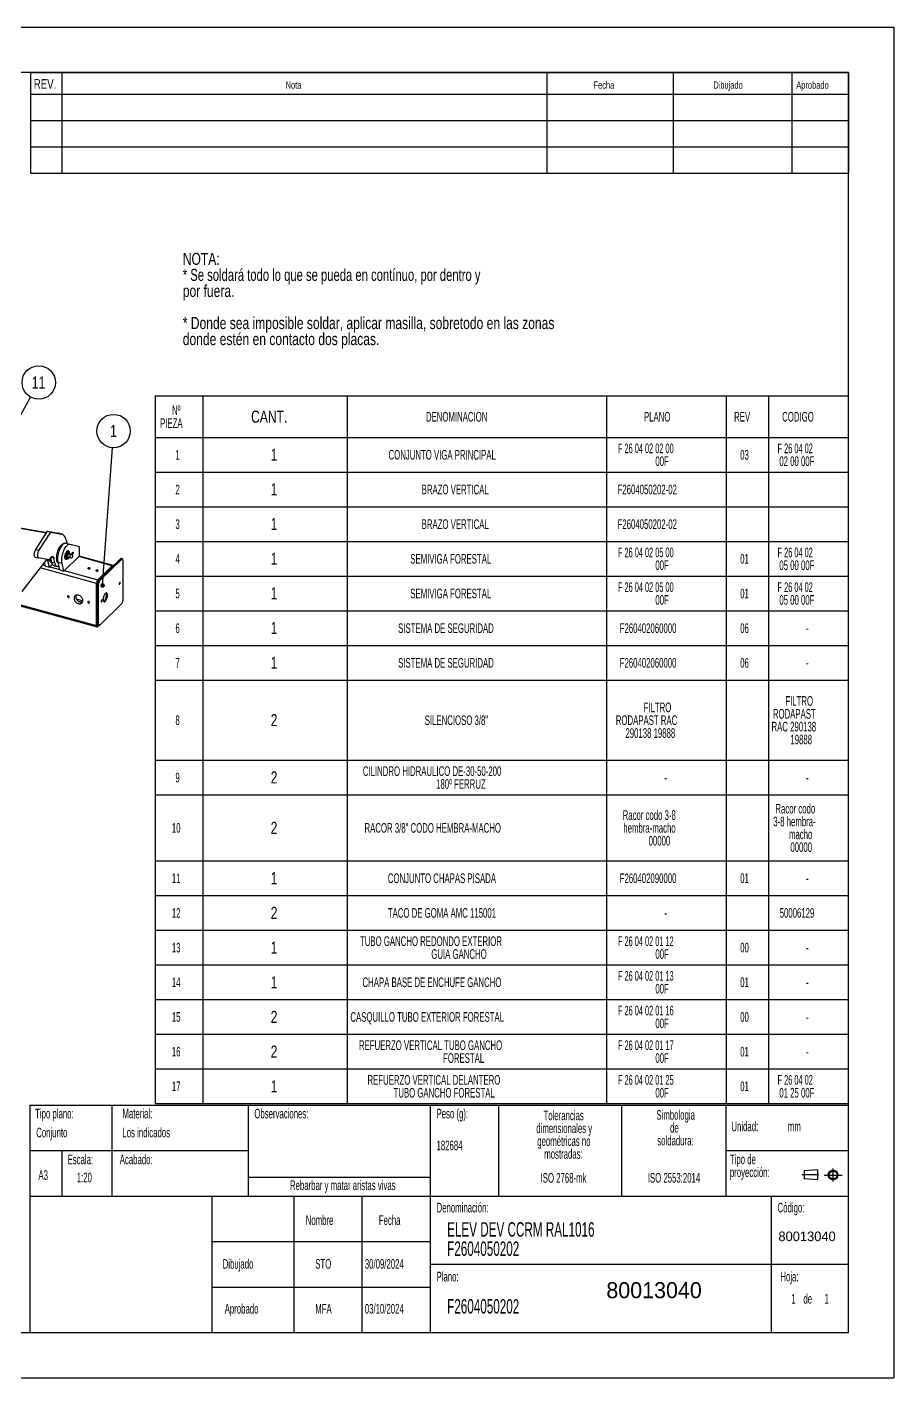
# Model space of a CAD drawing. Extents: x 0 to 8400, y -1608 to 5940.
# Drawn here: x 4587 to 8400, y 0 to 5940 of the extents above; entities that cross this region are included whole.
import ezdxf

# ---------------------------------------------------------------- set-up
doc = ezdxf.new("R2010")
doc.units = 0
doc.header["$LTSCALE"] = 20
doc.linetypes.add('CENTERX2', pattern=[20.32, 12.7, -2.54, 2.54, -2.54])
doc.layers.get('0').update_dxf_attribs({"linetype": 'CONTINUOUS'})
doc.layers.add('FORMATO', color=7, linetype='CONTINUOUS')
doc.layers.add('SLD-0', color=179, linetype='CONTINUOUS')
doc.styles.add('SLDTEXTSTYLE0', font='TXT', dxfattribs={"width": 0.605})
doc.styles.add('SLDTEXTSTYLE1', font='TXT', dxfattribs={"width": 0.75})
doc.styles.add('SLDTEXTSTYLE2', font='TXT', dxfattribs={"width": 0.572187})
doc.styles.add('SLDTEXTSTYLE3', font='TXT', dxfattribs={"width": 0.5735})
doc.styles.add('SLDTEXTSTYLE4', font='TXT', dxfattribs={"width": 0.699153})
doc.dimstyles.new('SLDDIMSTYLE0', dxfattribs={"dimtxt": 0.18, "dimasz": 60, "dimexe": 0, "dimexo": 0.0625, "dimgap": 0, "dimtad": 0, "dimtih": 1, "dimtoh": 1, "dimdec": 0, "dimrnd": 1e-09, "dimzin": 0, "dimdsep": 46, "dimtxsty": 'Standard', "dimsah": 1, "dimcen": 0.09, "dimadec": 0, "dimazin": 0, "dimtfac": 60, "dimtdec": 0, "dimtofl": 0, "dimtmove": 0, "dimatfit": 3, "dimfxl": 1, "dimtolj": 1, "dimtzin": 0, "dimarcsym": 0})
doc.dimstyles.new('SLDDIMSTYLE1', dxfattribs={"dimtxt": 0.18, "dimasz": 20, "dimexe": 0, "dimexo": 0.0625, "dimgap": 0, "dimtad": 0, "dimtih": 1, "dimtoh": 1, "dimdec": 0, "dimrnd": 1e-09, "dimzin": 0, "dimdsep": 46, "dimtxsty": 'Standard', "dimblk1": 'DOT', "dimblk2": 'DOT', "dimsah": 1, "dimcen": 0.09, "dimadec": 0, "dimazin": 0, "dimtfac": 20, "dimtdec": 0, "dimtofl": 0, "dimtmove": 0, "dimatfit": 3, "dimldrblk": 'DOT', "dimfxl": 1, "dimtolj": 1, "dimtzin": 0, "dimarcsym": 0})

# ---------------------------------------------------------------- blocks, each defined once
blk = doc.blocks.new('BLOQUE3')
at = {"color": 7, "linetype": 'CENTERX2'}
for p, q in [((8010.4, 2576.9), (8010.4, 2623.9)), ((7958.5, 2601.1), (7896, 2601.1)), ((7977.6, 2600.4), (8043.2, 2600.4))]:
    blk.add_line(p, q, dxfattribs=at)
at = {"color": 7, "linetype": 'Continuous'}
for p, q in [((7953.7, 2618.9), (7904.6, 2615.4)), ((7904.6, 2615.4), (7904.6, 2586.8)), ((7953.7, 2583.3), (7904.6, 2586.8)), ((7953.7, 2618.9), (7953.7, 2583.3))]:
    blk.add_line(p, q, dxfattribs=at)
for radius in [17.8, 14.3]:
    blk.add_circle((8010.4, 2600.4), radius, dxfattribs=at)
blk = doc.blocks.new('SW_NOTE_0')
at = {"layer": 'SLD-0', "color": 0, "attachment_point": 2, "style": 'SLDTEXTSTYLE0'}
for s, insert, char_height in [('dimensionales y', (150.9, -1.9), 42.333), ('Tolerancias', (148.2, 54.6), 42.333), ('geométricas no', (149.3, -58.3), 42.333), ('mostradas:', (147.6, -114.8), 42.33)]:
    blk.add_mtext(s, dxfattribs=dict(at, insert=insert, char_height=char_height))
blk = doc.blocks.new('SW_NOTE_0_1')
at = {"layer": 'SLD-0', "color": 0, "attachment_point": 1, "style": 'SLDTEXTSTYLE0'}
for s, insert, char_height in [('Tipo de', (0, 54.6), 42.33), ('proyección:', (0, -1.9), 42.333)]:
    blk.add_mtext(s, dxfattribs=dict(at, insert=insert, char_height=char_height))
blk = doc.blocks.new('SW_NOTE_0_2')
at = {"layer": 'SLD-0', "color": 0, "char_height": 42.33, "attachment_point": 2, "style": 'SLDTEXTSTYLE0'}
for s, insert in [('Simbologia', (142.2, 54.6)), ('de', (136.8, -1.9)), ('soldadura:', (141.3, -58.3))]:
    blk.add_mtext(s, dxfattribs=dict(at, insert=insert))
blk = doc.blocks.new('SW_NOTE_0_4')
at = {"layer": 'SLD-0', "color": 0, "char_height": 63.5, "attachment_point": 1, "style": 'SLDTEXTSTYLE0'}
for s, insert in [('ELEV DEV CCRM RAL1016', (0, 81.9)), ('F2604050202', (0, -2.8))]:
    blk.add_mtext(s, dxfattribs=dict(at, insert=insert))
blk = doc.blocks.new('SW_TABLEANNOTATION_0')
at = {"layer": 'FORMATO', "color": 0}
for p, q in [((0, 0), (0, -182.1)), ((0, 0), (210.8, 0)), ((210.8, 0), (210.8, -182.1)), ((210.8, 0), (845.6, 0)), ((845.6, 0), (845.6, -182.1)), ((845.6, 0), (1986.1, 0)), ((1986.1, 0), (1986.1, -182.1)), ((1986.1, 0), (2512.4, 0)), ((2512.4, 0), (2512.4, -182.1)), ((2512.4, 0), (2697.6, 0)), ((2697.6, 0), (2697.6, -182.1)), ((2697.6, 0), (3047.9, 0)), ((3047.9, 0), (3047.9, -182.1)), ((0, -182.1), (210.8, -182.1)), ((0, -182.1), (0, -334.6)), ((210.8, -182.1), (845.6, -182.1)), ((210.8, -182.1), (210.8, -334.6)), ((845.6, -182.1), (1986.1, -182.1)), ((845.6, -182.1), (845.6, -334.6)), ((1986.1, -182.1), (2512.4, -182.1)), ((1986.1, -182.1), (1986.1, -334.6)), ((2512.4, -182.1), (2697.6, -182.1)), ((2512.4, -182.1), (2512.4, -334.6)), ((2697.6, -182.1), (3047.9, -182.1)), ((2697.6, -182.1), (2697.6, -334.6)), ((3047.9, -182.1), (3047.9, -334.6)), ((0, -334.6), (0, -487.1)), ((0, -334.6), (210.8, -334.6)), ((210.8, -334.6), (210.8, -487.1)), ((210.8, -334.6), (845.6, -334.6)), ((845.6, -334.6), (845.6, -487.1)), ((845.6, -334.6), (1986.1, -334.6)), ((1986.1, -334.6), (1986.1, -487.1)), ((1986.1, -334.6), (2512.4, -334.6)), ((2512.4, -334.6), (2512.4, -487.1)), ((2512.4, -334.6), (2697.6, -334.6)), ((2697.6, -334.6), (2697.6, -487.1)), ((2697.6, -334.6), (3047.9, -334.6)), ((3047.9, -334.6), (3047.9, -487.1)), ((0, -487.1), (0, -639.5)), ((0, -487.1), (210.8, -487.1)), ((210.8, -487.1), (210.8, -639.5)), ((210.8, -487.1), (845.6, -487.1)), ((845.6, -487.1), (845.6, -639.5)), ((845.6, -487.1), (1986.1, -487.1)), ((1986.1, -487.1), (1986.1, -639.5)), ((1986.1, -487.1), (2512.4, -487.1)), ((2512.4, -487.1), (2512.4, -639.5)), ((2512.4, -487.1), (2697.6, -487.1)), ((2697.6, -487.1), (2697.6, -639.5)), ((2697.6, -487.1), (3047.9, -487.1)), ((3047.9, -487.1), (3047.9, -639.5)), ((0, -639.5), (0, -792)), ((0, -639.5), (210.8, -639.5)), ((210.8, -639.5), (210.8, -792)), ((210.8, -639.5), (845.6, -639.5)), ((845.6, -639.5), (845.6, -792)), ((845.6, -639.5), (1986.1, -639.5)), ((1986.1, -639.5), (1986.1, -792)), ((1986.1, -639.5), (2512.4, -639.5)), ((2512.4, -639.5), (2512.4, -792)), ((2512.4, -639.5), (2697.6, -639.5)), ((2697.6, -639.5), (2697.6, -792)), ((2697.6, -639.5), (3047.9, -639.5)), ((3047.9, -639.5), (3047.9, -792)), ((0, -792), (0, -944.5)), ((0, -792), (210.8, -792)), ((210.8, -792), (210.8, -944.5)), ((210.8, -792), (845.6, -792)), ((845.6, -792), (845.6, -944.5)), ((845.6, -792), (1986.1, -792)), ((1986.1, -792), (1986.1, -944.5)), ((1986.1, -792), (2512.4, -792)), ((2512.4, -792), (2512.4, -944.5)), ((2512.4, -792), (2697.6, -792)), ((2697.6, -792), (2697.6, -944.5)), ((2697.6, -792), (3047.9, -792)), ((3047.9, -792), (3047.9, -944.5)), ((0, -944.5), (0, -1097)), ((0, -944.5), (210.8, -944.5)), ((210.8, -944.5), (210.8, -1097)), ((210.8, -944.5), (845.6, -944.5)), ((845.6, -944.5), (845.6, -1097)), ((845.6, -944.5), (1986.1, -944.5)), ((1986.1, -944.5), (1986.1, -1097)), ((1986.1, -944.5), (2512.4, -944.5)), ((2512.4, -944.5), (2512.4, -1097)), ((2512.4, -944.5), (2697.6, -944.5)), ((2697.6, -944.5), (2697.6, -1097)), ((2697.6, -944.5), (3047.9, -944.5)), ((3047.9, -944.5), (3047.9, -1097)), ((0, -1097), (0, -1249.4)), ((0, -1097), (210.8, -1097)), ((210.8, -1097), (210.8, -1249.4)), ((210.8, -1097), (845.6, -1097)), ((845.6, -1097), (845.6, -1249.4)), ((845.6, -1097), (1986.1, -1097)), ((1986.1, -1097), (1986.1, -1249.4)), ((1986.1, -1097), (2512.4, -1097)), ((2512.4, -1097), (2512.4, -1249.4)), ((2512.4, -1097), (2697.6, -1097)), ((2697.6, -1097), (2697.6, -1249.4)), ((2697.6, -1097), (3047.9, -1097)), ((3047.9, -1097), (3047.9, -1249.4)), ((0, -1249.4), (0, -1601.3)), ((0, -1249.4), (210.8, -1249.4)), ((210.8, -1249.4), (210.8, -1601.3)), ((210.8, -1249.4), (845.6, -1249.4)), ((845.6, -1249.4), (845.6, -1601.3)), ((845.6, -1249.4), (1986.1, -1249.4)), ((1986.1, -1249.4), (1986.1, -1601.3)), ((1986.1, -1249.4), (2512.4, -1249.4)), ((2512.4, -1249.4), (2512.4, -1601.3)), ((2512.4, -1249.4), (2697.6, -1249.4)), ((2697.6, -1249.4), (2697.6, -1601.3)), ((2697.6, -1249.4), (3047.9, -1249.4)), ((3047.9, -1249.4), (3047.9, -1601.3)), ((0, -1601.3), (0, -1753.8)), ((0, -1601.3), (210.8, -1601.3)), ((210.8, -1601.3), (210.8, -1753.8)), ((210.8, -1601.3), (845.6, -1601.3)), ((845.6, -1601.3), (845.6, -1753.8)), ((845.6, -1601.3), (1986.1, -1601.3)), ((1986.1, -1601.3), (1986.1, -1753.8)), ((1986.1, -1601.3), (2512.4, -1601.3)), ((2512.4, -1601.3), (2512.4, -1753.8)), ((2512.4, -1601.3), (2697.6, -1601.3)), ((2697.6, -1601.3), (2697.6, -1753.8)), ((2697.6, -1601.3), (3047.9, -1601.3)), ((3047.9, -1601.3), (3047.9, -1753.8)), ((0, -1753.8), (0, -2044)), ((0, -1753.8), (210.8, -1753.8)), ((210.8, -1753.8), (210.8, -2044)), ((210.8, -1753.8), (845.6, -1753.8)), ((845.6, -1753.8), (845.6, -2044)), ((845.6, -1753.8), (1986.1, -1753.8)), ((1986.1, -1753.8), (1986.1, -2044)), ((1986.1, -1753.8), (2512.4, -1753.8)), ((2512.4, -1753.8), (2512.4, -2044)), ((2512.4, -1753.8), (2697.6, -1753.8)), ((2697.6, -1753.8), (2697.6, -2044)), ((2697.6, -1753.8), (3047.9, -1753.8)), ((3047.9, -1753.8), (3047.9, -2044)), ((0, -2044), (0, -2196.5)), ((0, -2044), (210.8, -2044)), ((210.8, -2044), (210.8, -2196.5)), ((210.8, -2044), (845.6, -2044)), ((845.6, -2044), (845.6, -2196.5)), ((845.6, -2044), (1986.1, -2044)), ((1986.1, -2044), (1986.1, -2196.5)), ((1986.1, -2044), (2512.4, -2044)), ((2512.4, -2044), (2512.4, -2196.5)), ((2512.4, -2044), (2697.6, -2044)), ((2697.6, -2044), (2697.6, -2196.5)), ((2697.6, -2044), (3047.9, -2044)), ((3047.9, -2044), (3047.9, -2196.5)), ((0, -2196.5), (0, -2349)), ((0, -2196.5), (210.8, -2196.5)), ((210.8, -2196.5), (210.8, -2349)), ((210.8, -2196.5), (845.6, -2196.5)), ((845.6, -2196.5), (845.6, -2349)), ((845.6, -2196.5), (1986.1, -2196.5)), ((1986.1, -2196.5), (1986.1, -2349)), ((1986.1, -2196.5), (2512.4, -2196.5)), ((2512.4, -2196.5), (2512.4, -2349)), ((2512.4, -2196.5), (2697.6, -2196.5)), ((2697.6, -2196.5), (2697.6, -2349)), ((2697.6, -2196.5), (3047.9, -2196.5)), ((3047.9, -2196.5), (3047.9, -2349)), ((0, -2349), (0, -2501.5)), ((0, -2349), (210.8, -2349)), ((210.8, -2349), (210.8, -2501.5)), ((210.8, -2349), (845.6, -2349)), ((845.6, -2349), (845.6, -2501.5)), ((845.6, -2349), (1986.1, -2349)), ((1986.1, -2349), (1986.1, -2501.5)), ((1986.1, -2349), (2512.4, -2349)), ((2512.4, -2349), (2512.4, -2501.5)), ((2512.4, -2349), (2697.6, -2349)), ((2697.6, -2349), (2697.6, -2501.5)), ((2697.6, -2349), (3047.9, -2349)), ((3047.9, -2349), (3047.9, -2501.5)), ((0, -2501.5), (0, -2653.9)), ((0, -2501.5), (210.8, -2501.5)), ((210.8, -2501.5), (210.8, -2653.9)), ((210.8, -2501.5), (845.6, -2501.5)), ((845.6, -2501.5), (845.6, -2653.9)), ((845.6, -2501.5), (1986.1, -2501.5)), ((1986.1, -2501.5), (1986.1, -2653.9)), ((1986.1, -2501.5), (2512.4, -2501.5)), ((2512.4, -2501.5), (2512.4, -2653.9)), ((2512.4, -2501.5), (2697.6, -2501.5)), ((2697.6, -2501.5), (2697.6, -2653.9)), ((2697.6, -2501.5), (3047.9, -2501.5)), ((3047.9, -2501.5), (3047.9, -2653.9)), ((0, -2653.9), (0, -2806.4)), ((0, -2653.9), (210.8, -2653.9)), ((210.8, -2653.9), (210.8, -2806.4)), ((210.8, -2653.9), (845.6, -2653.9)), ((845.6, -2653.9), (845.6, -2806.4)), ((845.6, -2653.9), (1986.1, -2653.9)), ((1986.1, -2653.9), (1986.1, -2806.4)), ((1986.1, -2653.9), (2512.4, -2653.9)), ((2512.4, -2653.9), (2512.4, -2806.4)), ((2512.4, -2653.9), (2697.6, -2653.9)), ((2697.6, -2653.9), (2697.6, -2806.4)), ((2697.6, -2653.9), (3047.9, -2653.9)), ((3047.9, -2653.9), (3047.9, -2806.4)), ((0, -2806.4), (0, -2958.9)), ((0, -2806.4), (210.8, -2806.4)), ((210.8, -2806.4), (210.8, -2958.9)), ((210.8, -2806.4), (845.6, -2806.4)), ((845.6, -2806.4), (845.6, -2958.9)), ((845.6, -2806.4), (1986.1, -2806.4)), ((1986.1, -2806.4), (1986.1, -2958.9)), ((1986.1, -2806.4), (2512.4, -2806.4)), ((2512.4, -2806.4), (2512.4, -2958.9)), ((2512.4, -2806.4), (2697.6, -2806.4)), ((2697.6, -2806.4), (2697.6, -2958.9)), ((2697.6, -2806.4), (3047.9, -2806.4)), ((3047.9, -2806.4), (3047.9, -2958.9)), ((0, -2958.9), (0, -3111.4)), ((0, -2958.9), (210.8, -2958.9)), ((210.8, -2958.9), (210.8, -3111.4)), ((210.8, -2958.9), (845.6, -2958.9)), ((845.6, -2958.9), (845.6, -3111.4)), ((845.6, -2958.9), (1986.1, -2958.9)), ((1986.1, -2958.9), (1986.1, -3111.4)), ((1986.1, -2958.9), (2512.4, -2958.9)), ((2512.4, -2958.9), (2512.4, -3111.4)), ((2512.4, -2958.9), (2697.6, -2958.9)), ((2697.6, -2958.9), (2697.6, -3111.4)), ((2697.6, -2958.9), (3047.9, -2958.9)), ((3047.9, -2958.9), (3047.9, -3111.4)), ((0, -3111.4), (210.8, -3111.4)), ((210.8, -3111.4), (845.6, -3111.4)), ((845.6, -3111.4), (1986.1, -3111.4)), ((1986.1, -3111.4), (2512.4, -3111.4)), ((2512.4, -3111.4), (2697.6, -3111.4)), ((2697.6, -3111.4), (3047.9, -3111.4))]:
    blk.add_line(p, q, dxfattribs=at)
at = {"layer": 'FORMATO', "color": 0, "attachment_point": 1}
for s, insert, char_height, style in [('Nº', (74.7, -41.9), 42.33, 'SLDTEXTSTYLE0'), ('PIEZA', (22.3, -98.4), 42.33, 'SLDTEXTSTYLE0'), ('CANT.', (422.5, -64.5), 52.92, 'SLDTEXTSTYLE1'), ('DENOMINACION', (1191.6, -70.2), 42.333, 'SLDTEXTSTYLE0'), ('PLANO', (2150.5, -70.2), 42.33, 'SLDTEXTSTYLE0'), ('REV', (2547, -70.2), 42.33, 'SLDTEXTSTYLE0'), ('CODIGO', (2758.3, -70.2), 42.33, 'SLDTEXTSTYLE0'), ('1', (89.7, -237.4), 42.3, 'SLDTEXTSTYLE0'), ('1', (508.7, -231.8), 52.9, 'SLDTEXTSTYLE1'), ('CONJUNTO VIGA PRINCIPAL', (1027, -237.4), 42.333, 'SLDTEXTSTYLE0'), ('F 26 04 02 02 00', (2036, -209.2), 42.333, 'SLDTEXTSTYLE2'), ('03', (2573.6, -237.4), 42.33, 'SLDTEXTSTYLE0'), ('F 26 04 02', (2737.9, -209.2), 42.33, 'SLDTEXTSTYLE3'), ('00F', (2200.6, -265.7), 42.33, 'SLDTEXTSTYLE0'), ('02 00 00F', (2745.8, -265.7), 42.33, 'SLDTEXTSTYLE0'), ('2', (89.7, -389.9), 42.3, 'SLDTEXTSTYLE0'), ('1', (508.7, -384.3), 52.9, 'SLDTEXTSTYLE1'), ('BRAZO VERTICAL', (1172.8, -389.9), 42.333, 'SLDTEXTSTYLE0'), ('F2604050202-02', (2034.4, -389.9), 42.333, 'SLDTEXTSTYLE0'), ('3', (89.7, -542.4), 42.3, 'SLDTEXTSTYLE0'), ('1', (508.7, -536.8), 52.9, 'SLDTEXTSTYLE1'), ('BRAZO VERTICAL', (1172.8, -542.4), 42.333, 'SLDTEXTSTYLE0'), ('F2604050202-02', (2034.4, -542.4), 42.333, 'SLDTEXTSTYLE0'), ('4', (89.7, -694.9), 42.3, 'SLDTEXTSTYLE0'), ('1', (508.7, -689.3), 52.9, 'SLDTEXTSTYLE1'), ('SEMIVIGA FORESTAL', (1122.6, -694.9), 42.333, 'SLDTEXTSTYLE0'), ('F 26 04 02 05 00', (2036, -666.7), 42.333, 'SLDTEXTSTYLE2'), ('01', (2573.6, -694.9), 42.33, 'SLDTEXTSTYLE0'), ('F 26 04 02', (2737.9, -666.7), 42.33, 'SLDTEXTSTYLE3'), ('00F', (2200.6, -723.1), 42.33, 'SLDTEXTSTYLE0'), ('05 00 00F', (2745.8, -723.1), 42.33, 'SLDTEXTSTYLE0'), ('F 26 04 02 05 00', (2036, -819.1), 42.333, 'SLDTEXTSTYLE2'), ('F 26 04 02', (2737.9, -819.1), 42.33, 'SLDTEXTSTYLE3'), ('5', (89.7, -847.4), 42.3, 'SLDTEXTSTYLE0'), ('1', (508.7, -841.7), 52.9, 'SLDTEXTSTYLE1'), ('SEMIVIGA FORESTAL', (1122.6, -847.4), 42.333, 'SLDTEXTSTYLE0'), ('00F', (2200.6, -875.6), 42.33, 'SLDTEXTSTYLE0'), ('01', (2573.6, -847.4), 42.33, 'SLDTEXTSTYLE0'), ('05 00 00F', (2745.8, -875.6), 42.33, 'SLDTEXTSTYLE0'), ('6', (89.7, -999.8), 42.3, 'SLDTEXTSTYLE0'), ('1', (508.7, -994.2), 52.9, 'SLDTEXTSTYLE1'), ('SISTEMA DE SEGURIDAD', (1069.3, -999.8), 42.333, 'SLDTEXTSTYLE0'), ('F260402060000', (2043.8, -999.8), 42.333, 'SLDTEXTSTYLE0'), ('06', (2573.6, -999.8), 42.33, 'SLDTEXTSTYLE0'), ('-', (2863.4, -999.8), 42.3, 'SLDTEXTSTYLE0'), ('7', (89.7, -1152.3), 42.3, 'SLDTEXTSTYLE0'), ('1', (508.7, -1146.7), 52.9, 'SLDTEXTSTYLE1'), ('SISTEMA DE SEGURIDAD', (1069.3, -1152.3), 42.333, 'SLDTEXTSTYLE0'), ('F260402060000', (2043.8, -1152.3), 42.333, 'SLDTEXTSTYLE0'), ('06', (2573.6, -1152.3), 42.33, 'SLDTEXTSTYLE0'), ('-', (2863.4, -1152.3), 42.3, 'SLDTEXTSTYLE0'), ('FILTRO', (2148.9, -1348), 42.33, 'SLDTEXTSTYLE0'), ('FILTRO', (2772.4, -1319.8), 42.33, 'SLDTEXTSTYLE0'), ('8', (89.7, -1404.5), 42.3, 'SLDTEXTSTYLE0'), ('2', (508.7, -1398.9), 52.9, 'SLDTEXTSTYLE1'), ('SILENCIOSO 3/8"', (1186.3, -1404.5), 42.333, 'SLDTEXTSTYLE0'), ('RODAPAST RAC', (2026.6, -1404.5), 42.333, 'SLDTEXTSTYLE0'), ('RODAPAST', (2717.5, -1376.3), 42.33, 'SLDTEXTSTYLE0'), ('290138 19888', (2068.9, -1460.9), 42.333, 'SLDTEXTSTYLE0'), ('RAC 290138', (2711.3, -1432.7), 42.33, 'SLDTEXTSTYLE0'), ('19888', (2794.4, -1489.1), 42.33, 'SLDTEXTSTYLE0'), ('9', (89.7, -1656.7), 42.3, 'SLDTEXTSTYLE0'), ('2', (508.7, -1651), 52.9, 'SLDTEXTSTYLE1'), ('CILINDRO HIDRAULICO DE-30-50-200', (914.1, -1628.4), 42.333, 'SLDTEXTSTYLE0'), ('180º FERRUZ', (1236.2, -1684.9), 42.333, 'SLDTEXTSTYLE0'), ('-', (2239.8, -1656.7), 42.3, 'SLDTEXTSTYLE0'), ('-', (2863.4, -1656.7), 42.3, 'SLDTEXTSTYLE0'), ('Racor codo 3-8', (2056.4, -1821.6), 42.333, 'SLDTEXTSTYLE0'), ('Racor codo', (2728.5, -1793.4), 42.33, 'SLDTEXTSTYLE0'), ('10', (74, -1878), 42.33, 'SLDTEXTSTYLE0'), ('2', (508.7, -1872.4), 52.9, 'SLDTEXTSTYLE1'), ('RACOR 3/8" CODO HEMBRA-MACHO', (921.3, -1878), 42.333, 'SLDTEXTSTYLE0'), ('hembra-macho', (2059.5, -1878), 42.333, 'SLDTEXTSTYLE0'), ('3-8 hembra-', (2719.1, -1849.8), 42.333, 'SLDTEXTSTYLE0'), ('00000', (2170.8, -1934.5), 42.33, 'SLDTEXTSTYLE0'), ('macho', (2788.1, -1906.2), 42.33, 'SLDTEXTSTYLE0'), ('00000', (2794.4, -1962.7), 42.33, 'SLDTEXTSTYLE0'), ('11', (74, -2099.4), 42.33, 'SLDTEXTSTYLE0'), ('1', (508.7, -2093.8), 52.9, 'SLDTEXTSTYLE1'), ('CONJUNTO CHAPAS PISADA', (1023.9, -2099.4), 42.333, 'SLDTEXTSTYLE0'), ('F260402090000', (2043.8, -2099.4), 42.333, 'SLDTEXTSTYLE0'), ('01', (2573.6, -2099.4), 42.33, 'SLDTEXTSTYLE0'), ('-', (2863.4, -2099.4), 42.3, 'SLDTEXTSTYLE0'), ('12', (74, -2251.9), 42.33, 'SLDTEXTSTYLE0'), ('2', (508.7, -2246.2), 52.9, 'SLDTEXTSTYLE1'), ('TACO DE GOMA AMC 115001', (1023.9, -2251.9), 42.333, 'SLDTEXTSTYLE0'), ('50006129', (2747.3, -2251.9), 42.33, 'SLDTEXTSTYLE0'), ('-', (2239.8, -2251.9), 42.3, 'SLDTEXTSTYLE0'), ('TUBO GANCHO REDONDO EXTERIOR', (901.6, -2376.1), 42.333, 'SLDTEXTSTYLE0'), ('F 26 04 02 01 12', (2036, -2376.1), 42.333, 'SLDTEXTSTYLE2'), ('13', (74, -2404.3), 42.33, 'SLDTEXTSTYLE0'), ('1', (508.7, -2398.7), 52.9, 'SLDTEXTSTYLE1'), ('GUIA GANCHO', (1215.2, -2432.6), 42.333, 'SLDTEXTSTYLE0'), ('00F', (2200.6, -2432.6), 42.33, 'SLDTEXTSTYLE0'), ('00', (2573.6, -2404.3), 42.33, 'SLDTEXTSTYLE0'), ('-', (2863.4, -2404.3), 42.3, 'SLDTEXTSTYLE0'), ('1', (508.7, -2551.2), 52.9, 'SLDTEXTSTYLE1'), ('F 26 04 02 01 13', (2036, -2528.6), 42.333, 'SLDTEXTSTYLE2'), ('14', (74, -2556.8), 42.33, 'SLDTEXTSTYLE0'), ('CHAPA BASE DE ENCHUFE GANCHO', (912.5, -2556.8), 42.333, 'SLDTEXTSTYLE0'), ('00F', (2200.6, -2585), 42.33, 'SLDTEXTSTYLE0'), ('01', (2573.6, -2556.8), 42.33, 'SLDTEXTSTYLE0'), ('-', (2863.4, -2556.8), 42.3, 'SLDTEXTSTYLE0'), ('15', (74, -2709.3), 42.33, 'SLDTEXTSTYLE0'), ('2', (508.7, -2703.7), 52.9, 'SLDTEXTSTYLE1'), ('CASQUILLO TUBO EXTERIOR FORESTAL', (859.2, -2709.3), 42.333, 'SLDTEXTSTYLE0'), ('F 26 04 02 01 16', (2036, -2681.1), 42.333, 'SLDTEXTSTYLE2'), ('00', (2573.6, -2709.3), 42.33, 'SLDTEXTSTYLE0'), ('00F', (2200.6, -2737.5), 42.33, 'SLDTEXTSTYLE0'), ('-', (2863.4, -2709.3), 42.3, 'SLDTEXTSTYLE0'), ('REFUERZO VERTICAL TUBO GANCHO', (896.9, -2833.5), 42.333, 'SLDTEXTSTYLE0'), ('F 26 04 02 01 17', (2036, -2833.5), 42.333, 'SLDTEXTSTYLE2'), ('16', (74, -2861.8), 42.33, 'SLDTEXTSTYLE0'), ('2', (508.7, -2856.1), 52.9, 'SLDTEXTSTYLE1'), ('FORESTAL', (1266.9, -2890), 42.33, 'SLDTEXTSTYLE0'), ('00F', (2200.6, -2890), 42.33, 'SLDTEXTSTYLE0'), ('01', (2573.6, -2861.8), 42.33, 'SLDTEXTSTYLE0'), ('-', (2863.4, -2861.8), 42.3, 'SLDTEXTSTYLE0'), ('17', (74, -3014.2), 42.33, 'SLDTEXTSTYLE0'), ('1', (508.7, -3008.6), 52.9, 'SLDTEXTSTYLE1'), ('REFUERZO VERTICAL DELANTERO', (934.5, -2986), 42.333, 'SLDTEXTSTYLE0'), ('F 26 04 02 01 25', (2036, -2986), 42.333, 'SLDTEXTSTYLE2'), ('01', (2573.6, -3014.2), 42.33, 'SLDTEXTSTYLE0'), ('F 26 04 02', (2737.9, -2986), 42.33, 'SLDTEXTSTYLE3'), ('TUBO GANCHO FORESTAL', (1049, -3042.5), 42.333, 'SLDTEXTSTYLE0'), ('00F', (2200.6, -3042.5), 42.33, 'SLDTEXTSTYLE0'), ('01 25 00F', (2745.8, -3042.5), 42.33, 'SLDTEXTSTYLE0')]:
    blk.add_mtext(s, dxfattribs=dict(at, insert=insert, char_height=char_height, style=style))
blk = doc.blocks.new('SW_NOTE_0_5')
at = {"layer": 'FORMATO', "color": 0, "attachment_point": 1}
for s, insert, char_height, style in [('NOTA:', (0, 68.2), 52.92, 'SLDTEXTSTYLE1'), ('* Se soldará todo lo que se pueda en contínuo, por dentro y', (0, -2.3), 52.917, 'SLDTEXTSTYLE4'), ('por fuera.', (0, -72.9), 52.92, 'SLDTEXTSTYLE1'), ('* Donde sea imposible soldar, aplicar masilla, sobretodo en las zonas', (0, -214), 52.917, 'SLDTEXTSTYLE1'), ('donde estén en contacto dos placas.', (0, -284.6), 52.917, 'SLDTEXTSTYLE1')]:
    blk.add_mtext(s, dxfattribs=dict(at, insert=insert, char_height=char_height, style=style))
blk = doc.blocks.new('SW_NOTE_0_12')
at = {"layer": 'FORMATO', "color": 0}
blk.add_circle((5.2, 73.4), 73.6, dxfattribs=at)
at = {"layer": 'FORMATO', "color": 0, "insert": (4.7, 99.7), "char_height": 52.9, "attachment_point": 2, "style": 'SLDTEXTSTYLE1'}
blk.add_mtext('1', dxfattribs=at)
blk = doc.blocks.new('_DOT')
at = {"color": 0, "linetype": 'ByBlock'}
blk.add_line((-0.5, 0), (-1, 0), dxfattribs=at)
at = {"color": 0, "linetype": 'ByBlock', "const_width": 0.5}
blk.add_lwpolyline([(-0.25, 0, 1), (0.25, 0, 1)], format="xyb", close=True, dxfattribs=at)
blk = doc.blocks.new('SW_NOTE_0_13')
at = {"layer": 'FORMATO', "color": 0}
blk.add_circle((35.6, 64.4), 73.6, dxfattribs=at)
at = {"layer": 'FORMATO', "color": 0, "insert": (34.5, 90.7), "char_height": 52.92, "attachment_point": 2, "style": 'SLDTEXTSTYLE1'}
blk.add_mtext('11', dxfattribs=at)

msp = doc.modelspace()

# ---------------------------------------------------------------- linework, layer by layer
at = {"color": 7, "linetype": 'Continuous'}
for p, q in [((0, 5940), (8400, 5940)), ((8400, 5940), (8400, 0)), ((8200, 5740), (400, 5740)), ((8200, 200), (8200, 5740)), ((4516.4, 3745.3), (4673.5, 3717.1)), ((4530.5, 3741.5), (4672.8, 3716)), ((4625.4, 3642.3), (4677.3, 3722.9)), ((4639.6, 3638.5), (4691.4, 3719.1)), ((4677.3, 3722.9), (4691.4, 3719.1)), ((4677.3, 3722.9), (4724.7, 3714.4)), ((4691.4, 3719.1), (4738.8, 3710.6)), ((4738.8, 3710.6), (4724.7, 3714.4)), ((4724.7, 3714.4), (4726.2, 3714.1)), ((4740.3, 3710.2), (4726.2, 3714.1)), ((4625.4, 3642.3), (4639.6, 3638.5)), ((4758.3, 3671.3), (4776, 3666.5)), ((4758.3, 3671.3), (4794.4, 3662.2)), ((4764.5, 3622.1), (4759.8, 3623.4)), ((4760.3, 3680.6), (4762.5, 3670.2)), ((4771.5, 3631), (4766.7, 3632.3)), ((4768.3, 3637.5), (4767.5, 3637.7)), ((4776, 3666.5), (4812.1, 3657.4)), ((4794.4, 3662.2), (4812.1, 3657.4)), ((4816.3, 3647.2), (4816.3, 3613.5)), ((4674.1, 3599.5), (4564.5, 3457.6)), ((4623, 3609.4), (4637.1, 3605.6)), ((4683.6, 3597.9), (4637.5, 3605.5)), ((4667.7, 3570), (4663.9, 3586.3)), ((4667.7, 3570), (4685.4, 3565.2)), ((4685.4, 3565.2), (4677.6, 3598.9)), ((4689.9, 3606), (4683.6, 3597.9)), ((4698.9, 3578.4), (4685.4, 3565.2)), ((4686, 3598.3), (4685.6, 3600.4)), ((4687.6, 3592), (4688, 3591.9)), ((4705.6, 3603.9), (4691.5, 3607.7)), ((4695.7, 3587.5), (4691.5, 3607.7)), ((4695.1, 3584.8), (4696.5, 3584.5)), ((4695.7, 3587.5), (4709.9, 3583.6)), ((4709.9, 3583.6), (4705.6, 3603.9)), ((4706.7, 3571.3), (4720.8, 3567.5)), ((4723.3, 3587.4), (4741, 3582.6)), ((4731.4, 3552.7), (4723.3, 3587.4)), ((4749.1, 3547.9), (4741, 3582.6)), ((4816.3, 3613.5), (4749.1, 3547.9)), ((4757.1, 3599.1), (4757.8, 3598.9)), ((4757.2, 3609.4), (4757.3, 3608.6)), ((4762.1, 3607.7), (4757.3, 3609)), ((4766.6, 3602.1), (4761.8, 3603.4)), ((4772.8, 3609.2), (4773.2, 3609.9)), ((4776.3, 3617.6), (4776.4, 3617.8)), ((4965.3, 3572.9), (4816.1, 3613.4)), ((4898.6, 3509.6), (4962.1, 3571.6)), ((4901.4, 3507.2), (4998.5, 3601.9)), ((4906.7, 3505.8), (5003.8, 3600.5)), ((5003.8, 3600.5), (4998.5, 3601.9)), ((5006.4, 3601.6), (5001.1, 3603)), ((5008.5, 3596.5), (5008.5, 3418.2)), ((4731.4, 3552.7), (4749.1, 3547.9)), ((4901.4, 3507.2), (4906.7, 3505.8)), ((4893, 3308.7), (4893, 3493.9)), ((4902.1, 3492.6), (4896.8, 3494.1)), ((4896.8, 3315.8), (4896.8, 3494.1)), ((4902.1, 3314.3), (4902.1, 3492.6)), ((4508.9, 3407.7), (4895.5, 3302.6)), ((5003.8, 3405.1), (4906.7, 3310.3)), ((4896.8, 3315.8), (4902.1, 3314.3)), ((4904.1, 3309.2), (4898.6, 3303.9)), ((4898.8, 3310.7), (4904.1, 3309.2)), ((4600, 1200), (8200, 1200)), ((4600, 1200), (4600, 200)), ((400, 200), (8200, 200)), ((150.6, 0), (8400, 0))]:
    msp.add_line(p, q, dxfattribs=at)
at = {"color": 8, "linetype": 'Continuous'}
for p, q in [((4655.7, 3575.6), (4667.1, 3572.5)), ((4686, 3598.3), (4693.9, 3596.1)), ((4687.3, 3567.1), (4730.8, 3555.2)), ((4692.4, 3603), (4688.5, 3604.1)), ((4962.1, 3571.6), (4814.4, 3611.7)), ((4893, 3493.9), (4644.7, 3561.4)), ((4750.9, 3549.8), (4898.6, 3509.6)), ((4510.2, 3412.8), (4893, 3308.7)), ((4804.1, 3425.3), (4832.9, 3417.5)), ((4826.4, 3410.6), (4815.4, 3413.6))]:
    msp.add_line(p, q, dxfattribs=at)
at = {"color": 7, "linetype": 'Continuous', "flags": 128}
for points in [[(4760.3, 3680.6), (4758.8, 3686.8), (4756.9, 3692.4), (4754.6, 3697.3), (4752, 3701.5), (4749.1, 3704.9), (4745.9, 3707.6), (4742.5, 3709.5), (4738.8, 3710.6)], [(4623, 3609.4), (4621.9, 3609.9), (4620.7, 3611.2), (4619.8, 3613.1), (4619.2, 3615.6), (4618.9, 3618.5), (4619, 3621.8), (4619.4, 3625.4), (4620.1, 3629), (4621.1, 3632.7), (4622.3, 3636.2), (4623.8, 3639.5), (4625.4, 3642.3)], [(4639.6, 3638.5), (4638, 3635.6), (4636.5, 3632.4), (4635.2, 3628.8), (4634.2, 3625.2), (4633.5, 3621.5), (4633.1, 3618), (4633.1, 3614.7), (4633.4, 3611.7), (4634, 3609.3), (4634.9, 3607.4), (4636.1, 3606.1), (4637.5, 3605.5)], [(4724.5, 3582.3), (4723, 3583.5), (4721.3, 3585.6), (4719.9, 3588.4), (4718.8, 3591.6), (4718, 3595.5), (4717.5, 3599.7), (4717.3, 3604.4), (4717.5, 3609.4), (4718, 3614.6), (4718.8, 3620), (4719.9, 3625.5), (4721.3, 3631), (4723, 3636.4), (4724.9, 3641.6), (4727.1, 3646.5), (4729.4, 3651.1), (4731.8, 3655.2), (4734.4, 3658.9), (4737, 3662.1), (4739.6, 3664.7), (4742.2, 3666.6), (4744.8, 3667.9), (4747.2, 3668.5), (4748.6, 3668.6)], [(4723.3, 3587.4), (4722.6, 3591.6), (4722.2, 3596.2), (4722.1, 3601.1), (4722.3, 3606.4), (4722.8, 3612), (4723.7, 3617.6), (4724.9, 3623.4), (4726.3, 3629.1), (4728.1, 3634.8), (4730, 3640.3), (4732.2, 3645.5), (4734.6, 3650.5), (4737.1, 3655), (4739.8, 3659.1), (4742.5, 3662.7), (4745.3, 3665.7), (4748, 3668.1), (4750.8, 3669.9), (4753.4, 3671.1), (4755.9, 3671.5), (4758.3, 3671.3)], [(4741, 3582.6), (4740.3, 3586.7), (4739.8, 3591.4), (4739.7, 3596.3), (4740, 3601.6), (4740.5, 3607.1), (4741.4, 3612.8), (4742.6, 3618.6), (4744, 3624.3), (4745.8, 3630), (4747.7, 3635.5), (4749.9, 3640.7), (4752.3, 3645.7), (4754.8, 3650.2), (4757.5, 3654.3), (4760.2, 3657.9), (4763, 3660.9), (4765.7, 3663.3), (4768.4, 3665.1), (4771.1, 3666.2), (4773.6, 3666.7), (4776, 3666.5)], [(4753.7, 3609), (4753.9, 3612.4), (4754.4, 3616.1), (4755.2, 3619.8), (4756.3, 3623.4), (4757.6, 3626.9), (4759.2, 3630), (4760.9, 3632.8), (4762.6, 3634.9), (4764.4, 3636.5), (4766.1, 3637.4), (4767.8, 3637.7), (4769.2, 3637.2), (4770.4, 3636), (4771.4, 3634.2), (4772.1, 3631.8), (4772.3, 3630.4)], [(4764.5, 3602.7), (4764.5, 3602.6), (4762.7, 3600.7), (4760.9, 3599.4), (4759.2, 3598.8), (4757.7, 3598.9), (4756.4, 3599.7), (4755.2, 3601.2), (4754.4, 3603.3), (4753.9, 3605.9), (4753.7, 3609), (4753.9, 3612.4), (4754.4, 3616), (4755.2, 3619.7), (4756.3, 3623.3), (4757.6, 3626.7), (4759.1, 3629.9), (4760.8, 3632.6), (4762.6, 3634.8), (4764.3, 3636.4), (4766.1, 3637.3), (4766.1, 3637.3)], [(4766.1, 3637.3), (4767.7, 3637.6), (4769.1, 3637.1), (4770.4, 3636), (4771.3, 3634.2), (4772, 3631.8), (4772.2, 3630.6)], [(4769.5, 3623.2), (4770.6, 3624.4), (4771.8, 3624.9), (4772.8, 3624.8), (4773.6, 3624), (4773.9, 3623.4)], [(4776.1, 3623.2), (4776, 3625.3), (4775.9, 3625.7)], [(4785.5, 3624.6), (4785.7, 3626.4), (4786.2, 3628.3), (4786.9, 3630), (4787.8, 3631.2), (4788.7, 3631.7), (4789.5, 3631.5), (4790, 3630.6), (4790.2, 3629.2), (4790, 3627.4), (4789.5, 3625.5), (4788.7, 3623.8), (4787.8, 3622.6), (4786.9, 3622.1), (4786.2, 3622.3), (4785.7, 3623.1), (4785.5, 3624.6)], [(4812.1, 3657.4), (4813, 3657), (4813.9, 3656.4), (4814.6, 3655.4), (4815.2, 3654.2), (4815.6, 3652.8), (4816, 3651.1), (4816.2, 3649.2), (4816.3, 3647.2)], [(4695.1, 3584.8), (4694, 3585.2), (4691.9, 3586.5), (4690, 3588.5), (4688.4, 3591.2), (4687, 3594.4), (4686, 3598.3)], [(4689.9, 3606), (4692.1, 3608.5), (4694.3, 3610.4), (4696.5, 3611.6), (4698.5, 3612.1), (4700.5, 3611.8), (4702.1, 3610.8), (4703.6, 3609.2), (4704.8, 3606.8), (4705.6, 3603.9)], [(4706.7, 3571.3), (4706.4, 3571.4), (4704, 3572.5), (4701.8, 3574.3), (4699.9, 3576.7), (4698.2, 3579.7), (4696.8, 3583.3), (4695.7, 3587.5)], [(4727.8, 3568), (4725.8, 3567.4), (4723.1, 3567.1), (4720.5, 3567.6), (4718.1, 3568.7), (4715.9, 3570.4), (4714, 3572.8), (4712.3, 3575.9), (4711, 3579.5), (4709.9, 3583.6)], [(4764.6, 3602.6), (4764.4, 3602.4), (4762.6, 3600.5), (4760.9, 3599.3), (4759.2, 3598.7), (4757.6, 3598.8), (4756.3, 3599.7), (4755.2, 3601.1), (4754.4, 3603.3), (4753.9, 3605.9), (4753.7, 3609)], [(4757.2, 3611), (4757.2, 3610.2), (4757.2, 3609.4)], [(4769.7, 3608.1), (4769.6, 3608.1), (4768.5, 3607.5), (4767.5, 3607.7), (4766.7, 3608.5), (4766.1, 3610), (4765.9, 3612), (4766.1, 3614.3), (4766.6, 3616.8), (4767.3, 3619.2), (4768.3, 3621.4), (4769.5, 3623.2)], [(4775.9, 3620.2), (4776.1, 3622.3), (4776.1, 3623.2)], [(4967, 3571.1), (4966.8, 3571.5), (4966.1, 3572.4), (4965.2, 3572.9), (4964.2, 3572.9), (4963.2, 3572.4), (4962.1, 3571.6)], [(5008.5, 3596.5), (5008.4, 3598.1), (5008.1, 3599.4), (5007.7, 3600.5), (5007.1, 3601.2), (5006.4, 3601.6), (5005.6, 3601.6), (5004.7, 3601.2), (5003.8, 3600.5)], [(4861.9, 3562.1), (4860.1, 3562.4), (4858.1, 3562.3), (4856.4, 3561.8), (4855.2, 3561), (4854.6, 3560.1), (4854.8, 3559.1), (4855.8, 3558.2), (4857.3, 3557.5), (4859.2, 3557.2), (4861.1, 3557.4), (4862.8, 3557.8), (4864, 3558.6), (4864.6, 3559.6), (4864.4, 3560.6), (4863.5, 3561.5), (4861.9, 3562.1)], [(4897.3, 3552.5), (4895.5, 3552.8), (4893.5, 3552.7), (4891.8, 3552.2), (4890.6, 3551.4), (4890, 3550.4), (4890.2, 3549.4), (4891.1, 3548.6), (4892.7, 3547.9), (4894.5, 3547.6), (4896.5, 3547.7), (4898.2, 3548.2), (4899.4, 3549), (4900, 3550), (4899.8, 3551), (4898.8, 3551.8), (4897.3, 3552.5)], [(4931.5, 3449.3), (4929.7, 3447.3), (4928, 3444.7), (4926.4, 3441.7), (4925, 3438.3), (4923.9, 3434.7), (4923, 3431), (4922.4, 3427.4), (4922.2, 3423.9), (4922.2, 3420.7), (4922.7, 3418), (4923.4, 3415.7), (4924.4, 3414.1), (4925.7, 3413.1), (4927.2, 3412.8), (4928.8, 3413.2), (4930.6, 3414.3), (4932.4, 3416), (4934.1, 3418.3), (4935.8, 3421.1), (4937.2, 3424.3), (4938.5, 3427.8), (4939.6, 3431.5), (4940.3, 3435.2), (4940.7, 3438.8), (4940.8, 3442.1), (4940.5, 3445.1), (4940, 3447.6), (4939.1, 3449.5), (4937.9, 3450.9), (4936.5, 3451.5), (4934.9, 3451.5), (4933.2, 3450.7), (4931.5, 3449.3)], [(4933.7, 3451), (4933.8, 3451), (4934.7, 3449), (4935.2, 3446.5), (4935.5, 3443.5), (4935.4, 3440.2), (4935, 3436.6), (4934.3, 3432.9), (4933.2, 3429.3), (4931.9, 3425.8), (4930.4, 3422.6), (4928.8, 3419.7), (4927.1, 3417.4), (4925.3, 3415.7), (4923.9, 3414.8)], [(4994.9, 3498), (4994.1, 3496.9), (4993.5, 3495.4), (4993, 3493.7), (4992.8, 3492.1), (4993, 3490.8), (4993.5, 3490), (4994.1, 3489.8), (4994.9, 3490.3), (4995.7, 3491.4), (4996.4, 3492.9), (4996.9, 3494.5), (4997, 3496.2), (4996.9, 3497.5), (4996.4, 3498.3), (4995.7, 3498.5), (4994.9, 3498)], [(4769.2, 3438.6), (4767.8, 3438.7), (4766.5, 3438.3), (4765.7, 3437.3), (4765.4, 3436), (4765.7, 3434.5), (4766.5, 3433.1), (4767.8, 3431.9), (4769.2, 3431.2), (4770.7, 3431.1), (4771.9, 3431.6), (4772.7, 3432.6), (4773, 3433.9), (4772.7, 3435.4), (4771.9, 3436.8), (4770.7, 3437.9), (4769.2, 3438.6)], [(4813.4, 3441.8), (4810, 3442.4), (4806.6, 3442.4), (4803.5, 3441.8), (4800.6, 3440.6), (4798.2, 3438.8), (4796.3, 3436.5), (4794.9, 3433.8), (4794.2, 3430.7), (4794, 3427.4), (4794.5, 3423.9), (4795.5, 3420.4), (4797.2, 3416.9), (4799.4, 3413.7), (4802, 3410.8), (4805, 3408.2), (4808.3, 3406.1), (4811.7, 3404.6), (4815.2, 3403.7), (4818.6, 3403.3), (4821.9, 3403.6), (4824.9, 3404.6), (4827.5, 3406.1), (4829.7, 3408.1), (4831.3, 3410.6), (4832.4, 3413.6), (4832.9, 3416.8), (4832.7, 3420.2), (4831.9, 3423.7), (4830.6, 3427.2), (4828.6, 3430.5), (4826.2, 3433.6), (4823.4, 3436.4), (4820.3, 3438.7), (4816.9, 3440.5), (4813.4, 3441.8)], [(4802.6, 3441.5), (4801.9, 3439.6), (4801.5, 3436.3), (4801.6, 3432.9), (4802.4, 3429.4), (4803.8, 3425.9), (4805.7, 3422.6), (4808.1, 3419.5), (4810.9, 3416.7), (4814.1, 3414.4), (4817.4, 3412.6), (4820.9, 3411.3)], [(4857.7, 3414.6), (4856.2, 3414.7), (4855, 3414.2), (4854.1, 3413.3), (4853.9, 3411.9), (4854.1, 3410.4), (4855, 3409), (4856.2, 3407.9), (4857.7, 3407.2), (4859.1, 3407.1), (4860.3, 3407.6), (4861.2, 3408.5), (4861.5, 3409.9), (4861.2, 3411.4), (4860.3, 3412.8), (4859.1, 3413.9), (4857.7, 3414.6)], [(4915.6, 3420.6), (4914.8, 3419.5), (4914.1, 3418), (4913.7, 3416.3), (4913.5, 3414.6), (4913.7, 3413.3), (4914.1, 3412.5), (4914.8, 3412.3), (4915.6, 3412.8), (4916.4, 3413.9), (4917.1, 3415.4), (4917.5, 3417.1), (4917.7, 3418.7), (4917.5, 3420.1), (4917.1, 3420.9), (4916.4, 3421), (4915.6, 3420.6)], [(4893, 3308.7), (4893.1, 3306.8), (4893.5, 3305.2), (4894, 3303.9), (4894.7, 3303), (4895.5, 3302.6), (4896.5, 3302.6), (4897.5, 3303), (4898.6, 3303.9)], [(4902.1, 3314.3), (4902.2, 3312.8), (4902.4, 3311.4), (4902.9, 3310.3), (4903.4, 3309.6), (4904.1, 3309.2), (4905, 3309.2), (4905.8, 3309.6), (4906.7, 3310.3)]]:
    msp.add_lwpolyline(points, dxfattribs=at)
at = {"color": 8, "linetype": 'Continuous', "flags": 128}
for points in [[(4775.4, 3621), (4775.4, 3621.8), (4775.2, 3623.9), (4774.6, 3625.6), (4773.8, 3626.7), (4772.8, 3627.2), (4771.6, 3626.9), (4770.3, 3626), (4769, 3624.5), (4767.7, 3622.4), (4766.6, 3620), (4765.8, 3617.3), (4765.2, 3614.6), (4764.9, 3612), (4765, 3609.6), (4765, 3609.6)], [(4765, 3609.6), (4765.3, 3607.6), (4766, 3606.2), (4767, 3605.5), (4768.1, 3605.4), (4769.4, 3605.9), (4770.7, 3607.2), (4772, 3609), (4772.2, 3609.4)]]:
    msp.add_lwpolyline(points, dxfattribs=at)
at = {"color": 7, "linetype": 'Continuous'}
for centre, radius, start, end in [((4787.4, 3611.6), 30.2, 153.36147, 181.10123), ((4783.5, 3612), 26.4, 154.24028, 186.4963), ((4775.6, 3618.3), 16.6, 122.32405, 161.8475), ((4755.7, 3636.2), 16.6, 302.32406, 341.84749), ((4766.5, 3622.4), 9.91, 19.69064, 60.10855), ((4784.5, 3627.6), 11.4, 201.70941, 231.76801), ((4691.1, 3601.9), 10.5, 200.31431, 250.45044), ((4767.5, 3612.6), 10.9, 199.46307, 237.82093), ((4738.3, 3619.1), 26.4, 334.24028, 6.4963), ((4756.3, 3598.5), 10.9, 19.46307, 57.82093), ((4757.7, 3616.1), 16.6, 302.31342, 335.35709), ((4776.8, 3599.2), 11.3, 97.31442, 127.74995), ((4782.8, 3612.8), 8.07, 143.92252, 187.62527), ((4781.6, 3613.1), 7, 191.23307, 254.79549), ((4781.6, 3613.1), 7, 254.79549, 138.3579), ((5000.7, 3600.4), 2.7, 80.73183, 143.96753), ((4917.6, 3494), 24.5, 140.51294, 180.34344), ((4917.2, 3494.2), 20.4, 140.51294, 180.34344), ((4922.5, 3492.8), 20.4, 140.51294, 180.34344), ((4825.9, 3427.9), 17.3, 253.10188, 289.63893), ((4988, 3418.1), 20.4, 320.51294, 0.34344), ((4901.8, 3314.8), 5.11, 169.35156, 234.37442)]:
    msp.add_arc(centre, radius, start, end, dxfattribs=at)
at = {"layer": 'FORMATO'}
for p, q in [((4601.8, 5740), (8200, 5740)), ((4601.8, 5740), (4601.8, 5297.3)), ((4740.7, 5740), (4740.7, 5297.3)), ((6873.1, 5740), (6873.1, 5297.3)), ((7429.2, 5740), (7429.2, 5297.3)), ((7950.3, 5740), (7950.3, 5297.3)), ((8200, 5740), (8200, 5297.3)), ((4601.8, 5645.3), (8200, 5645.3)), ((4601.8, 5529.3), (8200, 5529.3)), ((4601.8, 5413.3), (8200, 5413.3)), ((4601.8, 5297.3), (8200, 5297.3))]:
    msp.add_line(p, q, dxfattribs=at)
at = {"layer": 'SLD-0'}
for p, q in [((4960, 1200), (4960, 800)), ((5560, 1200), (5560, 800)), ((6360, 1200), (6360, 800)), ((6660, 1200), (6660, 800)), ((7201.6, 1200), (7201.6, 800)), ((7660, 1200), (7660, 800)), ((4600, 1000), (4960, 1000)), ((4740, 1000), (4740, 800)), ((4960, 1000), (5560, 1000)), ((7660, 1000), (8200, 1000)), ((5560, 883.2), (6360, 883.2)), ((4600, 800), (8200, 800)), ((5400, 800), (5400, 200)), ((5760, 800), (5760, 200)), ((6060, 800), (6060, 200)), ((6360, 800), (6360, 200)), ((7860, 800), (7860, 200)), ((5400, 600), (6360, 600)), ((6360, 500), (7860, 500)), ((7860, 500), (8200, 500)), ((5400, 400), (6360, 400))]:
    msp.add_line(p, q, dxfattribs=at)

# ---------------------------------------------------------------- block references
at = {"color": 7, "linetype": 'Continuous', "xscale": 1.2, "yscale": 1.2, "zscale": 1.2}
msp.add_blockref('BLOQUE3', (-1480.2, -2228.2), dxfattribs=at)
at = {"layer": 'FORMATO'}
for name, p in [('SW_NOTE_0_5', (5272.1, 4878.9)), ('SW_NOTE_0_13', (4603, 4312.7)), ('SW_TABLEANNOTATION_0', (5150, 4317.8)), ('SW_NOTE_0_12', (4962.4, 4090))]:
    msp.add_blockref(name, p, dxfattribs=at)
at = {"layer": 'SLD-0'}
for name, p in [('SW_NOTE_0', (6798.9, 1121.1)), ('SW_NOTE_0_2', (7297.5, 1123.3)), ('SW_NOTE_0_1', (7678.3, 927.8)), ('SW_NOTE_0_4', (6434.8, 603.1))]:
    msp.add_blockref(name, p, dxfattribs=at)

# ---------------------------------------------------------------- texts
at = {"insert": (7134.9, 421.4), "char_height": 70.56, "attachment_point": 1}
msp.add_mtext_dynamic_manual_height_columns('80013040', width=528.718, gutter_width=352.8, heights=[0], dxfattribs=at)
at = {"layer": 'FORMATO', "attachment_point": 1, "style": 'SLDTEXTSTYLE1'}
for s, insert, char_height in [('REV.', (4616.7, 5711), 42.33), ('Nota', (5724.5, 5700.5), 31.75), ('Fecha', (7078.5, 5700.5), 31.75), ('Dibujado', (7605.2, 5700.5), 31.75), ('Aprobado', (7970.2, 5700.5), 31.75)]:
    msp.add_mtext(s, dxfattribs=dict(at, insert=insert, char_height=char_height))
at = {"layer": 'SLD-0', "style": 'SLDTEXTSTYLE0'}
for s, insert, char_height, attachment_point in [('Tipo plano:', (4622.6, 1183.6), 42.333, 1), ('Material:', (5006.6, 1183.6), 42.33, 1), ('Observaciones:', (5586.8, 1183.6), 42.333, 1), ('Peso (g):', (6388.1, 1183.6), 42.33, 1), ('Unidad:', (7684.9, 1127.4), 42.33, 1), ('Conjunto', (4627.5, 1100.4), 42.33, 1), ('Los indicados', (5006.6, 1100.4), 42.333, 1), ('mm', (7933.2, 1127.4), 42.33, 1), ('182684', (6388.1, 1043.6), 42.33, 1), ('Escala:', (4765.3, 982), 42.33, 1), ('Acabado:', (4994.8, 982), 42.33, 1), ('A3', (4637.2, 913.5), 42.33, 1), ('1:20', (4805.8, 902.7), 42.33, 1), ('ISO 2768-mk', (6946.7, 901.2), 42.333, 2), ('ISO 2553:2014', (7432.5, 901.2), 42.333, 2), ('Rebarbar y matar aristas vivas', (5975.7, 868.5), 42.333, 2), ('Denominación:', (6388.1, 770.3), 42.333, 1), ('Código:', (7888, 770.3), 42.33, 1), ('Nombre', (5812.8, 715.1), 42.33, 1), ('Fecha', (6134.2, 715.1), 42.33, 1), ('{\\W1;80013040}', (7891.7, 643.9), 42.333, 1), ('Dibujado', (5447.5, 522.8), 42.33, 1), ('STO', (5854.7, 522.8), 42.33, 1), ('30/09/2024', (6072.6, 522.8), 42.33, 1), ('Plano:', (6388.1, 466.8), 42.33, 1), ('Hoja:', (7900.3, 466.8), 42.33, 1), ('1', (7948.3, 369.5), 42.3, 1), ('1', (7948.3, 369.5), 42.3, 1), ('de', (8001.6, 369.5), 42.33, 1), ('de', (8001.6, 369.5), 42.33, 1), ('1', (8094.6, 369.5), 42.3, 1), ('1', (8094.6, 369.5), 42.3, 1), ('Aprobado', (5456.5, 325.6), 42.33, 1), ('MFA', (5854.7, 325.6), 42.33, 1), ('03/10/2024', (6072.6, 325.6), 42.33, 1), ('F2604050202', (6434.8, 346.9), 63.5, 1)]:
    msp.add_mtext(s, dxfattribs=dict(at, insert=insert, char_height=char_height, attachment_point=attachment_point))

# ---------------------------------------------------------------- leaders
at = {"layer": 'FORMATO'}
for points, dimstyle in [([(4266, 3703.2), (4603, 4312.7)], 'SLDDIMSTYLE0'), ([(4919.5, 3484.6), (4962.4, 4090)], 'SLDDIMSTYLE1')]:
    msp.add_leader(points, dimstyle=dimstyle, dxfattribs=at)

doc.saveas('drawing.dxf')
